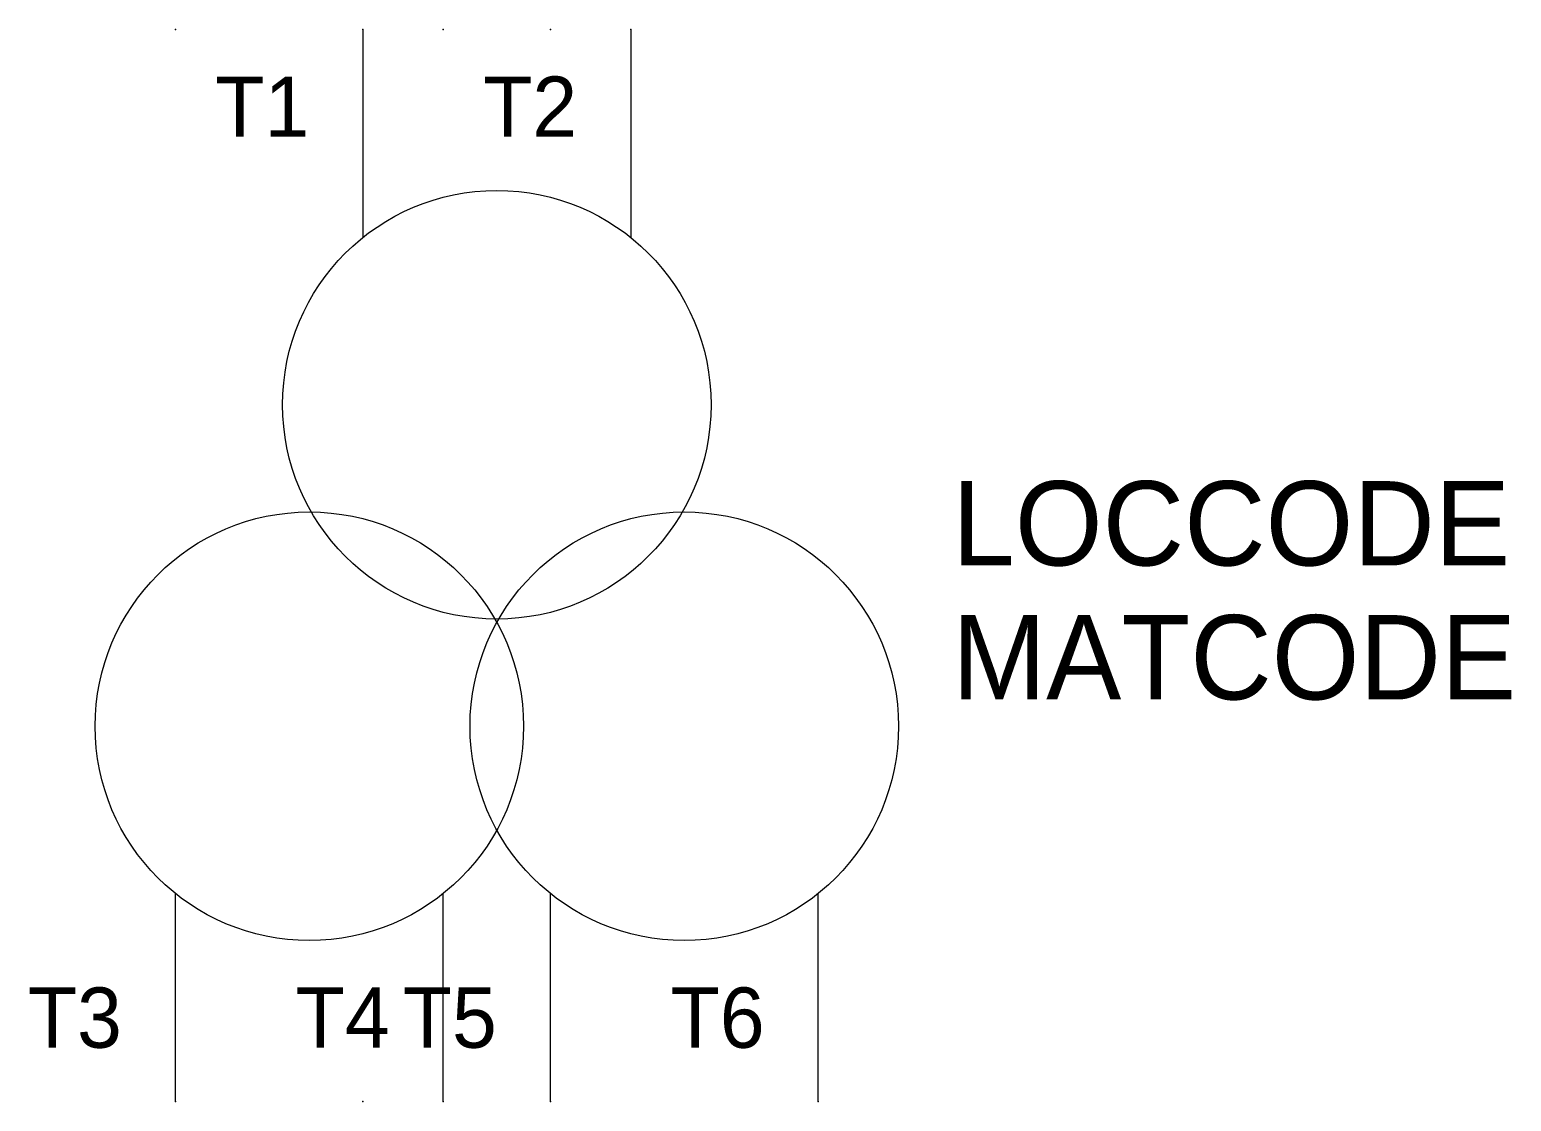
# Model space of a CAD drawing. Extents: x -12.4 to 42.9, y -40 to 0.
import ezdxf
from ezdxf.enums import TextEntityAlignment as Align

# ---------------------------------------------------------------- set-up
doc = ezdxf.new("R2010")
doc.units = 0
doc.layers.get('0').update_dxf_attribs({"linetype": 'CONTINUOUS'})
doc.layers.add('C', color=6, linetype='CONTINUOUS')
doc.layers.add('T2', color=1, linetype='CONTINUOUS')

msp = doc.modelspace()

# ---------------------------------------------------------------- linework, layer by layer
at = {"color": 0, "linetype": 'CONTINUOUS'}
for p, q in [((0, 0), (0, -7.755)), ((10, 0), (10, -7.755)), ((-7, -40), (-7, -32.245)), ((3, -40), (3, -32.245)), ((7, -40), (7, -32.245)), ((17, -40), (17, -32.245))]:
    msp.add_line(p, q, dxfattribs=at)
for centre in [(5, -14), (-2, -26), (12, -26)]:
    msp.add_circle(centre, 8, dxfattribs=at)
at = {"layer": 'C', "color": 0, "linetype": 'CONTINUOUS'}
for p in [(-7, 0), (0, 0), (3, 0), (7, 0), (10, 0), (-7, -40), (0, -40), (3, -40), (7, -40), (17, -40)]:
    msp.add_point(p, dxfattribs=at)

# ---------------------------------------------------------------- texts
at = {"color": 0, "linetype": 'CONTINUOUS'}
for tag, p in [('LOCCODE', (22, -20)), ('MATCODE', (22, -25))]:
    msp.add_attdef(tag, p, '', height=3.15, dxfattribs=at)
at = {"layer": 'T2', "color": 0, "linetype": 'CONTINUOUS'}
for tag, p in [('T1', (-2, -4)), ('T2', (8, -4)), ('T3', (-9, -38)), ('T4', (1, -38)), ('T5', (5, -38)), ('T6', (15, -38))]:
    msp.add_attdef(tag, text='', height=2.25, dxfattribs=at).set_placement(p, align=Align.RIGHT)

doc.saveas('drawing.dxf')
